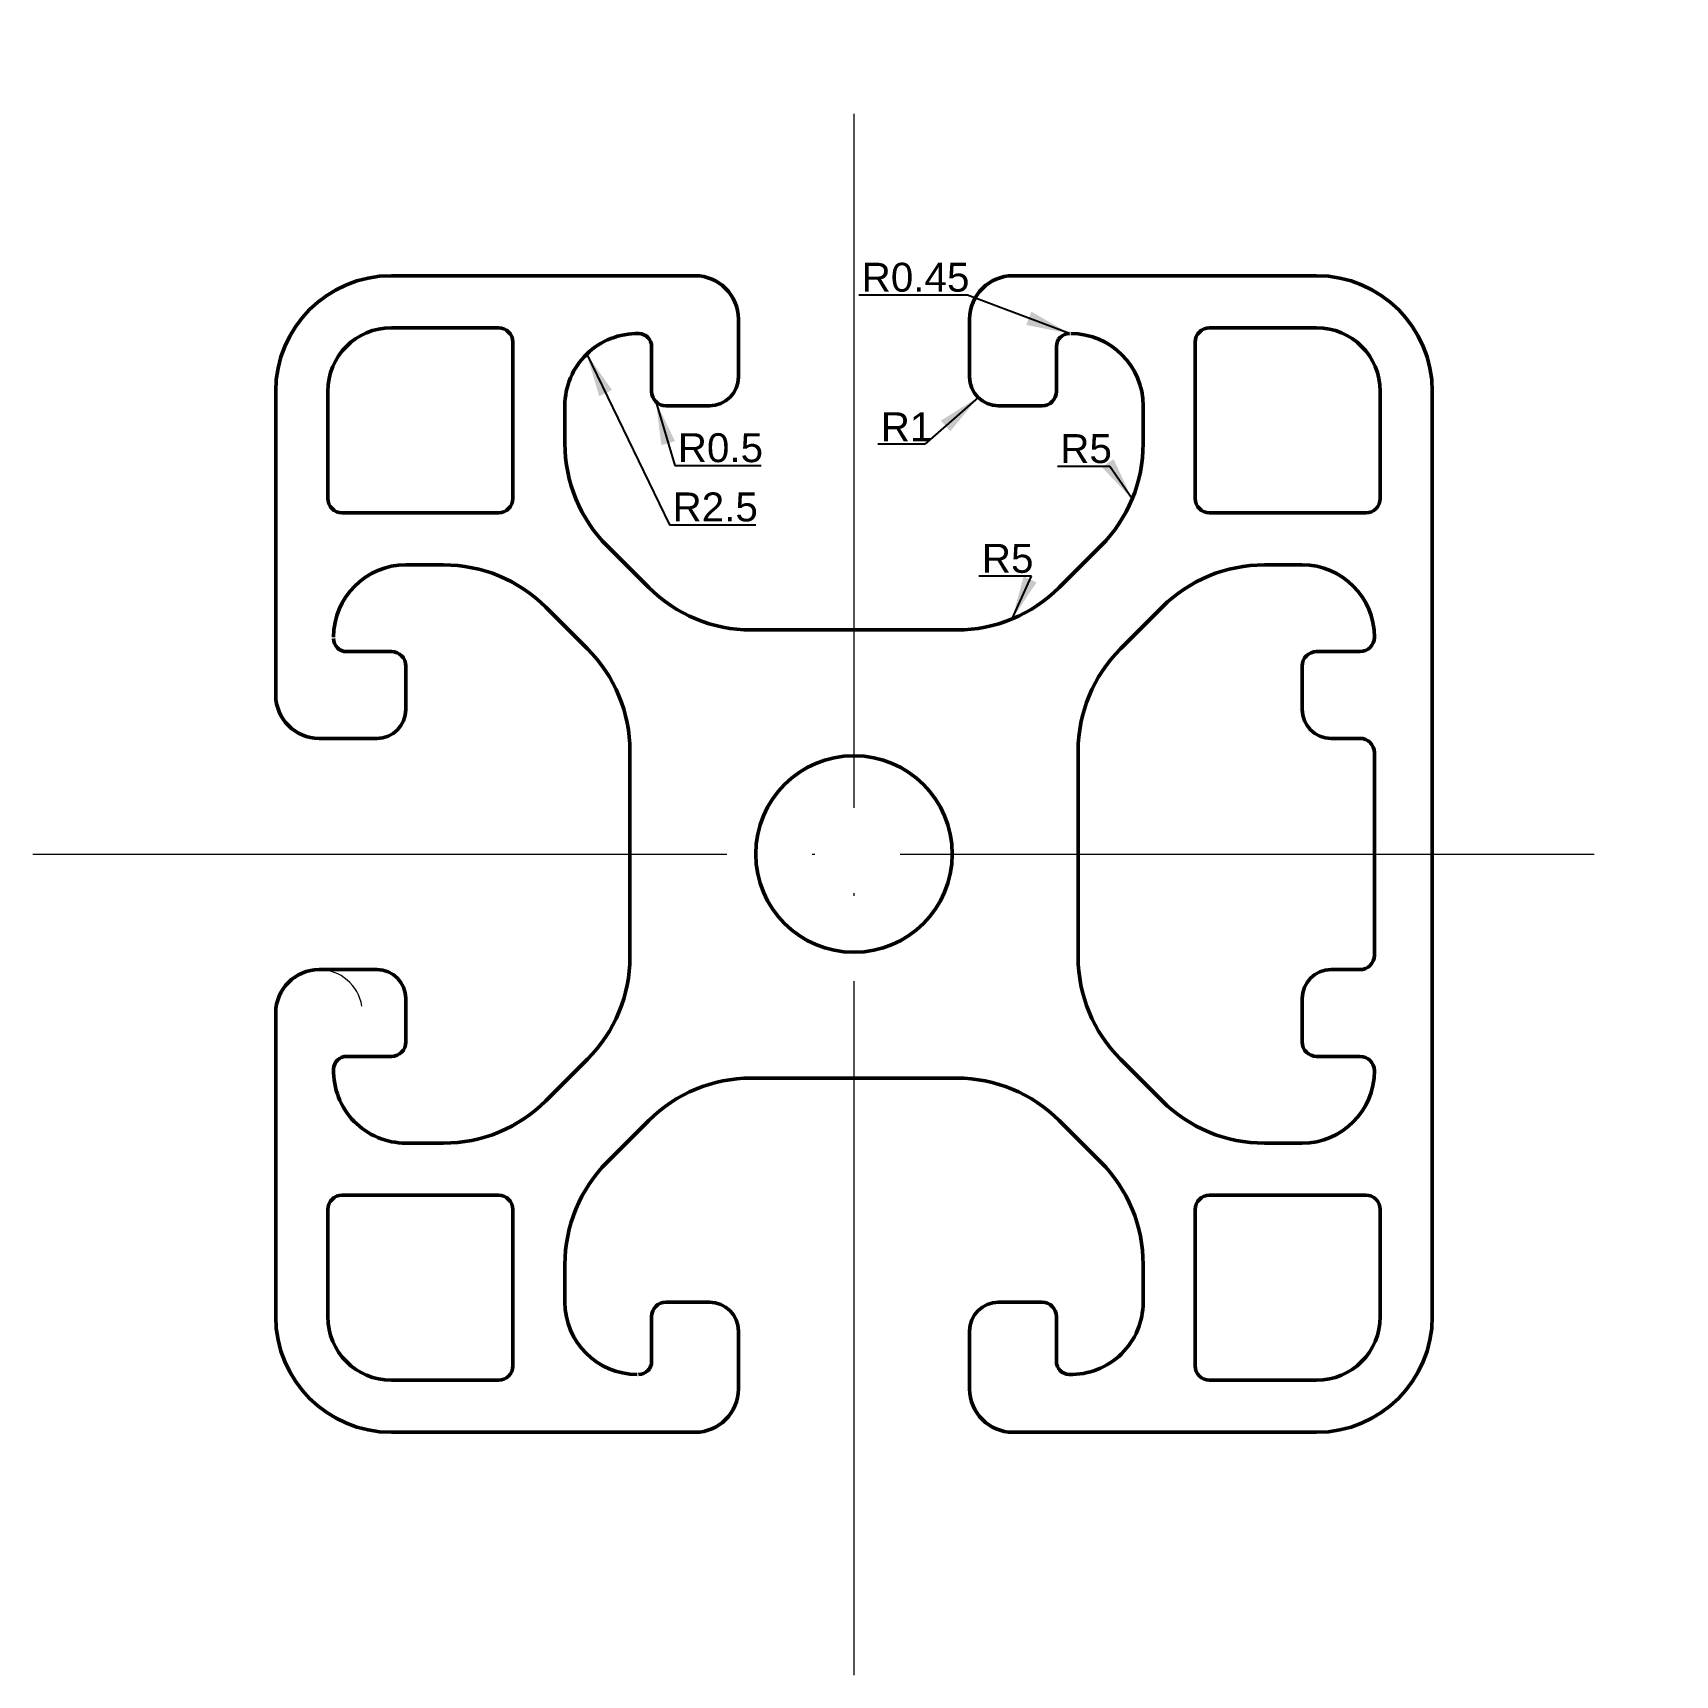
# Model space of a CAD drawing. Header units: millimetres. Extents: x 3320.2 to 3377, y 717.8 to 774.6.
import ezdxf

# ---------------------------------------------------------------- set-up
doc = ezdxf.new("R2010")
doc.units = ezdxf.units.MM
doc.linetypes.add('ACAD_ISO04W100', pattern=[30, 24, -2.95, 0.1, -2.95])
for name, color, linetype, lineweight, true_color in [('Contornos Visibles', 7, 'Continuous', 50, 0xffffff), ('Cotas', 1, 'Continuous', 20, 0xff0000), ('Ejes de revolución', 6, 'ACAD_ISO04W100', 20, 0xff00ff)]:
    doc.layers.add(name, color=color, linetype=linetype, lineweight=lineweight, true_color=true_color)
doc.styles.get("Standard").update_dxf_attribs({"font": ''})
doc.styles.add('textstyle0', font='')
doc.styles.add('textstyle1', font='')
doc.styles.add('textstyle2', font='')
doc.styles.add('textstyle3', font='')
doc.styles.add('textstyle4', font='')
doc.styles.add('textstyle5', font='')
doc.styles.get('Standard').set_extended_font_data('txt')
doc.styles.get('textstyle0').set_extended_font_data('Arial')
doc.styles.get('textstyle1').set_extended_font_data('Arial')
doc.styles.get('textstyle2').set_extended_font_data('Arial')
doc.styles.get('textstyle3').set_extended_font_data('Arial')
doc.styles.get('textstyle4').set_extended_font_data('Arial')
doc.styles.get('textstyle5').set_extended_font_data('Arial')
doc.dimstyles.get("Standard").update_dxf_attribs({"dimtxt": 2.5, "dimasz": 2.5, "dimexe": 1.25, "dimexo": 0.625, "dimtad": 1, "dimtxsty": 'Standard', "dimcen": 2.5, "dimadec": 0, "dimazin": 0, "dimtfac": 1, "dimtmove": 0, "dimatfit": 3, "dimfxl": 1, "dimarcsym": 0})

msp = doc.modelspace()

# ---------------------------------------------------------------- linework, layer by layer
at = {"layer": 'Contornos Visibles'}
for p, q in [((3343.131, 766.235), (3332.631, 766.235)), ((3364.631, 766.235), (3354.131, 766.235)), ((3344.631, 764.735), (3344.631, 762.735)), ((3352.631, 764.735), (3352.631, 762.735)), ((3336.331, 764.435), (3332.631, 764.435)), ((3360.931, 764.435), (3364.631, 764.435)), ((3336.831, 758.535), (3336.831, 763.935)), ((3341.631, 762.235), (3341.631, 763.784)), ((3355.631, 762.235), (3355.631, 763.785)), ((3360.431, 758.535), (3360.431, 763.935)), ((3328.631, 762.235), (3328.631, 751.735)), ((3330.431, 758.535), (3330.431, 762.235)), ((3338.631, 761.735), (3338.631, 761.735)), ((3338.631, 760.427), (3338.631, 761.735)), ((3343.631, 761.735), (3342.131, 761.735)), ((3353.631, 761.735), (3355.131, 761.735)), ((3358.631, 760.427), (3358.631, 761.735)), ((3366.831, 758.535), (3366.831, 762.235)), ((3368.631, 730.235), (3368.631, 762.235)), ((3330.931, 758.035), (3336.331, 758.035)), ((3366.331, 758.035), (3360.931, 758.035)), ((3341.538, 755.45), (3340.095, 756.892)), ((3355.724, 755.45), (3357.166, 756.892)), ((3334.438, 756.235), (3333.131, 756.235)), ((3362.823, 756.235), (3364.131, 756.235)), ((3364.131, 756.235), (3364.131, 756.235)), ((3339.416, 753.328), (3337.974, 754.771)), ((3357.845, 753.328), (3359.288, 754.771)), ((3352.188, 753.985), (3345.073, 753.985)), ((3332.631, 753.235), (3331.081, 753.235)), ((3364.631, 753.235), (3366.131, 753.235)), ((3333.131, 751.235), (3333.131, 752.735)), ((3364.131, 751.235), (3364.131, 752.735)), ((3330.131, 750.235), (3332.131, 750.235)), ((3340.881, 749.793), (3340.881, 742.677)), ((3340.881, 749.793), (3340.881, 742.677)), ((3356.381, 742.677), (3356.381, 749.793)), ((3356.381, 742.677), (3356.381, 749.793)), ((3366.131, 750.235), (3365.131, 750.235)), ((3366.631, 749.735), (3366.631, 742.735)), ((3330.131, 742.235), (3332.131, 742.235)), ((3366.131, 742.235), (3365.131, 742.235)), ((3328.631, 740.735), (3328.631, 730.235)), ((3333.131, 741.235), (3333.131, 739.735)), ((3364.131, 741.235), (3364.131, 739.735)), ((3332.631, 739.235), (3331.081, 739.235)), ((3339.416, 739.142), (3337.974, 737.7)), ((3357.845, 739.142), (3359.288, 737.7)), ((3364.631, 739.235), (3366.131, 739.235)), ((3345.073, 738.485), (3352.188, 738.485)), ((3345.073, 738.485), (3352.188, 738.485)), ((3341.538, 737.021), (3340.095, 735.578)), ((3355.724, 737.021), (3357.166, 735.578)), ((3333.131, 736.235), (3333.131, 736.235)), ((3334.438, 736.235), (3333.131, 736.235)), ((3362.823, 736.235), (3364.131, 736.235)), ((3330.931, 734.435), (3336.331, 734.435)), ((3366.331, 734.435), (3360.931, 734.435)), ((3330.431, 733.935), (3330.431, 730.235)), ((3336.831, 733.935), (3336.831, 728.535)), ((3360.431, 733.935), (3360.431, 728.535)), ((3366.831, 733.935), (3366.831, 730.235)), ((3338.631, 732.043), (3338.631, 730.735)), ((3358.631, 732.043), (3358.631, 730.735)), ((3343.631, 730.735), (3342.131, 730.735)), ((3353.631, 730.735), (3355.131, 730.735)), ((3358.631, 730.735), (3358.631, 730.735)), ((3341.631, 730.235), (3341.631, 728.685)), ((3355.631, 730.235), (3355.631, 728.686)), ((3344.631, 727.735), (3344.631, 729.735)), ((3352.631, 727.735), (3352.631, 729.735)), ((3336.331, 728.035), (3332.631, 728.035)), ((3360.931, 728.035), (3364.631, 728.035)), ((3332.631, 726.235), (3343.131, 726.235)), ((3354.131, 726.235), (3364.631, 726.235))]:
    msp.add_line(p, q, dxfattribs=at)
msp.add_circle((3348.631, 746.235), 3.4, dxfattribs=at)
for centre, radius, start, end in [((3332.631, 762.235), 4, 90, 180), ((3343.131, 764.735), 1.5, 0, 90), ((3354.131, 764.735), 1.5, 90, 180), ((3364.631, 762.235), 4, 0, 90), ((3332.631, 762.235), 2.2, 90, 180), ((3336.331, 763.935), 0.5, 0, 90), ((3341.131, 761.735), 2.5, 88.6024, 180), ((3341.181, 763.784), 0.45, 0, 88.6024), ((3356.081, 763.785), 0.45, 90, 180), ((3356.131, 761.735), 2.5, 0, 90), ((3360.931, 763.935), 0.5, 90, 180), ((3364.631, 762.235), 2.2, 0, 90), ((3343.631, 762.735), 1, 270, 0), ((3353.631, 762.735), 1, 180, 270), ((3342.131, 762.235), 0.5, 180, 270), ((3355.131, 762.235), 0.5, 270, 0), ((3343.631, 760.427), 5, 180, 225), ((3353.631, 760.427), 5, 315, 0), ((3330.931, 758.535), 0.5, 180, 270), ((3336.331, 758.535), 0.5, 270, 0), ((3360.931, 758.535), 0.5, 180, 270), ((3366.331, 758.535), 0.5, 270, 0), ((3333.131, 753.735), 2.5, 90, 180), ((3334.438, 751.235), 5, 45, 90), ((3362.823, 751.235), 5, 90, 135), ((3364.131, 753.735), 2.5, 0, 90), ((3345.073, 758.985), 5, 225, 270), ((3352.188, 758.985), 5, 270, 315), ((3331.081, 753.685), 0.45, 180, 270), ((3332.631, 752.735), 0.5, 0, 90), ((3335.881, 749.793), 5, 0, 45), ((3335.881, 749.793), 5, 0, 45), ((3361.381, 749.793), 5, 135, 180), ((3361.381, 749.793), 5, 135, 180), ((3364.631, 752.735), 0.5, 90, 180), ((3366.131, 753.735), 0.5, 270, 0), ((3330.131, 751.735), 1.5, 180, 270), ((3332.131, 751.235), 1, 270, 0), ((3365.131, 751.235), 1, 180, 270), ((3366.131, 749.735), 0.5, 0, 90), ((3335.881, 742.677), 5, 315, 0), ((3335.881, 742.677), 5, 315, 0), ((3361.381, 742.677), 5, 180, 225), ((3361.381, 742.677), 5, 180, 225), ((3366.131, 742.735), 0.5, 270, 0), ((3330.131, 740.735), 1.5, 90, 180), ((3332.131, 741.235), 1, 0, 90), ((3365.131, 741.235), 1, 90, 180), ((3332.631, 739.735), 0.5, 270, 0), ((3364.631, 739.735), 0.5, 180, 270), ((3331.081, 738.785), 0.45, 90, 178.6024), ((3366.131, 738.735), 0.5, 0, 90), ((3333.131, 738.735), 2.5, 178.6024, 270), ((3345.073, 733.485), 5, 90, 135), ((3345.073, 733.485), 5, 90, 135), ((3352.188, 733.485), 5, 45, 90), ((3352.188, 733.485), 5, 45, 90), ((3364.131, 738.735), 2.5, 270, 0), ((3334.438, 741.235), 5, 270, 315), ((3362.823, 741.235), 5, 225, 270), ((3343.631, 732.043), 5, 135, 180), ((3353.631, 732.043), 5, 0, 45), ((3330.931, 733.935), 0.5, 90, 180), ((3336.331, 733.935), 0.5, 0, 90), ((3360.931, 733.935), 0.5, 90, 180), ((3366.331, 733.935), 0.5, 0, 90), ((3341.131, 730.735), 2.5, 180, 270), ((3342.131, 730.235), 0.5, 90, 180), ((3343.631, 729.735), 1, 0, 90), ((3353.631, 729.735), 1, 90, 180), ((3355.131, 730.235), 0.5, 0, 90), ((3356.131, 730.735), 2.5, 268.6024, 0), ((3332.631, 730.235), 4, 180, 270), ((3332.631, 730.235), 2.2, 180, 270), ((3364.631, 730.235), 4, 270, 0), ((3364.631, 730.235), 2.2, 270, 0), ((3336.331, 728.535), 0.5, 270, 0), ((3341.181, 728.685), 0.45, 270, 0), ((3356.081, 728.686), 0.45, 180, 268.6024), ((3360.931, 728.535), 0.5, 180, 270), ((3343.131, 727.735), 1.5, 270, 0), ((3354.131, 727.735), 1.5, 180, 270)]:
    msp.add_arc(centre, radius, start, end, dxfattribs=at)
at = {"layer": 'Cotas'}
msp.add_arc((3330.131, 740.735), 1.5, 9.1869, 90, dxfattribs=at)
at = {"layer": 'Ejes de revolución'}
for p, q in [((3348.631, 717.835), (3348.631, 774.635)), ((3320.231, 746.235), (3377.031, 746.235))]:
    msp.add_line(p, q, dxfattribs=at)

# ---------------------------------------------------------------- texts
at = {"layer": 'Cotas', "char_height": 1, "attachment_point": 1}
for s, insert, style in [('R0.45', (3348.896, 766.683), 'textstyle5'), ('R1', (3349.557, 761.51), 'textstyle2'), ('R0.5', (3342.536, 760.787), 'textstyle3'), ('R5', (3355.764, 760.757), 'textstyle1'), ('R2.5', (3342.355, 758.738), 'textstyle4'), ('R5', (3353.052, 756.96), 'textstyle0')]:
    msp.add_mtext(s, dxfattribs=dict(at, insert=insert, style=style))

# ---------------------------------------------------------------- leaders
at = {"layer": 'Cotas'}
for points in [[(3356.081, 764.235), (3352.558, 765.562), (3348.796, 765.562)], [(3339.385, 763.524), (3342.255, 757.617), (3345.241, 757.617)], [(3341.777, 761.882), (3342.436, 759.666), (3345.422, 759.666)], [(3352.924, 762.028), (3351.076, 760.406), (3349.457, 760.406)], [(3358.25, 758.514), (3357.484, 759.64), (3355.664, 759.64)], [(3354.102, 754.366), (3354.772, 755.843), (3352.952, 755.843)]]:
    msp.add_leader(points, dimstyle='Standard', override={"dimscale": 0.6}, dxfattribs=at)

doc.saveas('drawing.dxf')
